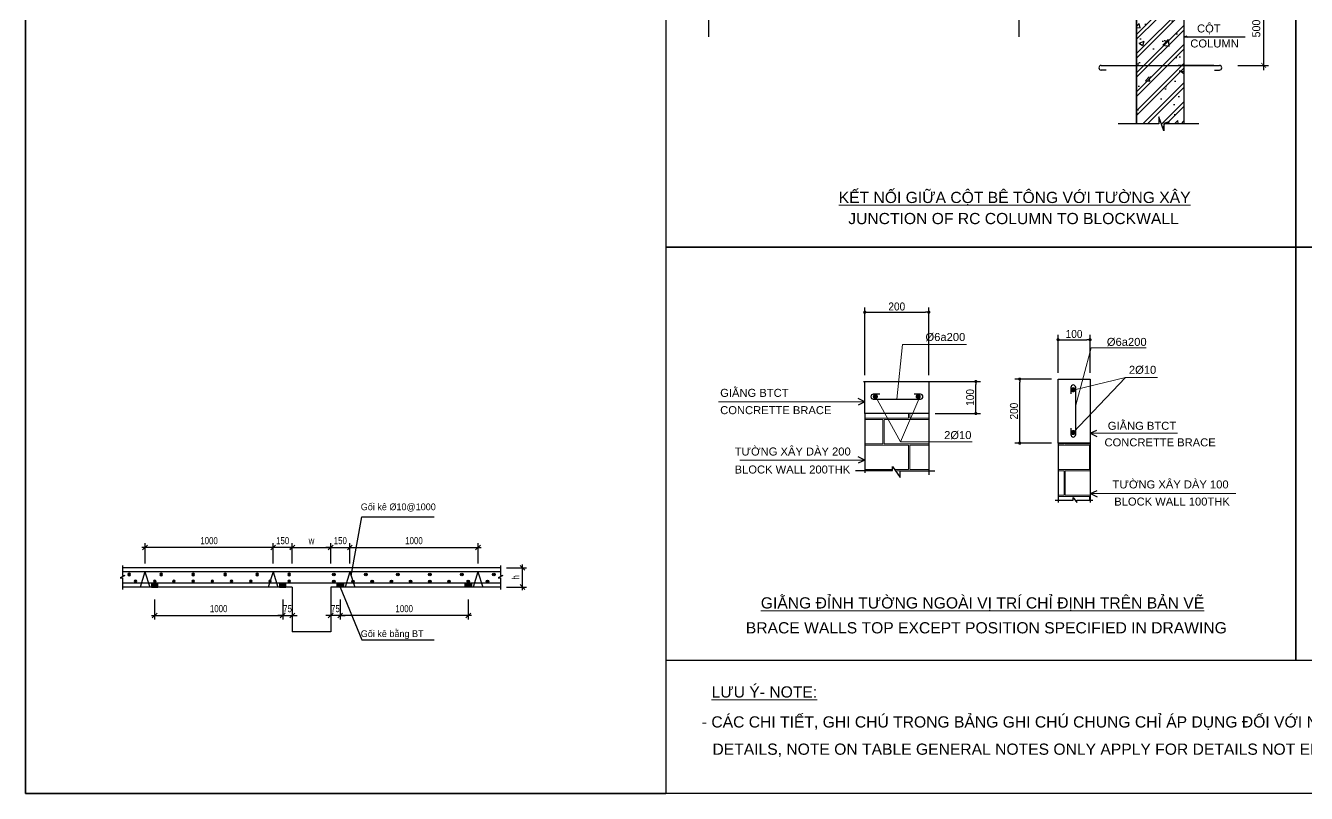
# Model space of a CAD drawing. Header units: millimetres. Extents: x -205508 to -110432, y 549193 to 571297.
# Drawn here: x -144986 to -134986, y 558563 to 564559 of the extents above; entities that cross this region are included whole.
import ezdxf
from ezdxf.enums import TextEntityAlignment as Align

# ---------------------------------------------------------------- set-up
doc = ezdxf.new("R2010")
doc.units = ezdxf.units.MM
doc.header["$LTSCALE"] = 25
doc.header["$MEASUREMENT"] = 0
doc.header["$PDSIZE"] = 50
doc.linetypes.add('AUDIT_I_131119094342-0', pattern=[0])
for name, color, linetype in [('2', 2, 'Continuous'), ('AC', 200, 'Continuous'), ('BAOTHAY', 4, 'Continuous'), ('dai', 3, 'AUDIT_I_131119094342-0'), ('dbao', 2, 'Continuous'), ('DIM', 2, 'Continuous'), ('HACTH', 8, 'Continuous'), ('kich thuoc', 251, 'Continuous'), ('MONG', 7, 'Continuous'), ('REBAR-SECTION', 4, 'Continuous'), ('S-COT DAI', 3, 'Continuous'), ('S-DUONG BAO', 7, 'Continuous'), ('thep', 4, 'Continuous')]:
    doc.layers.add(name, color=color, linetype=linetype)
for name, color, linetype, lineweight in [('DCE_MCZiCZac', 250, 'Continuous', 13), ('netmanh', 36, 'Continuous', 5), ('S-Text', 7, 'Continuous', 20)]:
    doc.layers.add(name, color=color, linetype=linetype, lineweight=lineweight)
doc.styles.add('AVO', font='')
doc.styles.add('Simplex- GCC', font='arial.ttf', dxfattribs={"width": 0.8})
doc.styles.add('VIETNAM1', font='arial.ttf')
doc.styles.add('VNI-AVO', font='', dxfattribs={"width": 0.8, "height": 0.8})
doc.styles.add('VNISIMPLEX', font='arial.ttf', dxfattribs={"width": 0.9})
doc.styles.get('AVO').set_extended_font_data('VNI-Avo')
doc.styles.get('VNI-AVO').set_extended_font_data('VNI-Avo')
doc.dimstyles.new('Copy of 100-20', dxfattribs={"dimscale": 100, "dimtxt": 2.5, "dimasz": 1, "dimexe": 1.5, "dimexo": 2, "dimgap": 0.5, "dimtad": 1, "dimdec": 0, "dimlfac": 0.2, "dimzin": 0, "dimdsep": 46, "dimtxsty": 'VNISIMPLEX', "dimblk1": 'DOT', "dimblk2": 'DOT', "dimsah": 1, "dimcen": 1, "dimdle": 300, "dimclrd": 2, "dimclre": 2, "dimclrt": 4, "dimadec": 0, "dimazin": 0, "dimtfac": 0.02, "dimtdec": 0, "dimtix": 1, "dimtmove": 2, "dimatfit": 3, "dimldrblk": 'OPEN30', "dimfxl": 1, "dimtvp": 4, "dimtolj": 1, "dimtzin": 0, "dimarcsym": 0})
doc.dimstyles.new('ISO-25', dxfattribs={"dimscale": 25, "dimtxt": 2.2, "dimasz": 1.5, "dimexe": 1.3, "dimexo": 1, "dimgap": 1, "dimtad": 1, "dimdec": 0, "dimtxsty": 'Simplex- GCC', "dimblk": 'OBLIQUE', "dimcen": 2.5, "dimdle": 1, "dimclrd": 8, "dimclre": 8, "dimclrt": 7, "dimadec": 0, "dimazin": 0, "dimtfac": 1, "dimtdec": 0, "dimtix": 1, "dimtmove": 0, "dimatfit": 3, "dimfxl": 5, "dimfxlon": 1, "dimarcsym": 0})

# ---------------------------------------------------------------- blocks, each defined once
blk = doc.blocks.new('THEP')
h = blk.add_hatch(color=1)
edge = h.paths.add_edge_path()
edge.add_ellipse((0, 0), major_axis=(-7.07, 7.07), ratio=1, start_angle=0, end_angle=360, ccw=False)
at = {"color": 4, "ltscale": 0.5, "extrusion": (0, 0, -1)}
blk.add_ellipse((0, 0), major_axis=(-7.07, 7.07), ratio=1, start_param=2.356194490192135, end_param=8.63937979737172, dxfattribs=at)
blk = doc.blocks.new('_Oblique')
at = {"color": 4, "linetype": 'ByBlock', "lineweight": -2}
blk.add_line((-0.5, -0.5), (0.5, 0.5), dxfattribs=at)
blk = doc.blocks.new('*D301')
at = {"layer": 'DCE_MCZiCZac', "color": 8, "lineweight": -2, "ltscale": 20, "transparency": 16777216}
for p, q in [((-142979, 560077), (-142979, 559920)), ((-142904, 560077), (-142904, 559920)), ((-142979, 559952), (-143016, 559952)), ((-142979, 559952), (-142904, 559952)), ((-142904, 559952), (-142867, 559952))]:
    blk.add_line(p, q, dxfattribs=at)
at = {"layer": 'Defpoints', "color": 0, "ltscale": 20, "transparency": 16777216}
for p in [(-142979, 560174), (-142904, 560174), (-142904, 559952)]:
    blk.add_point(p, dxfattribs=at)
at = {"layer": 'DCE_MCZiCZac', "color": 8, "lineweight": -2, "ltscale": 20, "transparency": 16777216, "xscale": 37.5, "yscale": 37.5, "zscale": 37.5}
blk.add_blockref('_Oblique', (-142979, 559952), dxfattribs=at)
at = {"layer": 'DCE_MCZiCZac', "color": 8, "lineweight": -2, "ltscale": 20, "transparency": 16777216, "xscale": 37.5, "yscale": 37.5, "zscale": 37.5, "rotation": 180}
blk.add_blockref('_Oblique', (-142904, 559952), dxfattribs=at)
at = {"layer": 'DCE_MCZiCZac', "color": 7, "ltscale": 20, "transparency": 16777216, "insert": (-142941, 560005), "char_height": 55, "attachment_point": 5, "style": 'Simplex- GCC'}
blk.add_mtext('75', dxfattribs=at)
blk = doc.blocks.new('*D302')
at = {"layer": 'DCE_MCZiCZac', "color": 8, "lineweight": -2, "ltscale": 20, "transparency": 16777216}
for p, q in [((-143979, 560077), (-143979, 559920)), ((-142979, 560077), (-142979, 559920)), ((-144004, 559952), (-142954, 559952))]:
    blk.add_line(p, q, dxfattribs=at)
at = {"layer": 'Defpoints', "color": 0, "ltscale": 20, "transparency": 16777216}
for p in [(-143979, 560174), (-142979, 560124), (-142979, 559952)]:
    blk.add_point(p, dxfattribs=at)
at = {"layer": 'DCE_MCZiCZac', "color": 8, "lineweight": -2, "ltscale": 20, "transparency": 16777216, "xscale": 37.5, "yscale": 37.5, "zscale": 37.5, "rotation": 180}
blk.add_blockref('_Oblique', (-143979, 559952), dxfattribs=at)
at = {"layer": 'DCE_MCZiCZac', "color": 8, "lineweight": -2, "ltscale": 20, "transparency": 16777216, "xscale": 37.5, "yscale": 37.5, "zscale": 37.5}
blk.add_blockref('_Oblique', (-142979, 559952), dxfattribs=at)
at = {"layer": 'DCE_MCZiCZac', "color": 7, "ltscale": 20, "transparency": 16777216, "insert": (-143479, 560005), "char_height": 55, "attachment_point": 5, "style": 'Simplex- GCC'}
blk.add_mtext('1000', dxfattribs=at)
blk = doc.blocks.new('*D303')
at = {"layer": 'DCE_MCZiCZac', "color": 8, "lineweight": -2, "ltscale": 20, "transparency": 16777216}
for p, q in [((-143054, 560358), (-143054, 560516)), ((-142904, 560358), (-142904, 560516)), ((-143054, 560483), (-143092, 560483)), ((-142904, 560483), (-143054, 560483)), ((-142904, 560483), (-142867, 560483))]:
    blk.add_line(p, q, dxfattribs=at)
at = {"layer": 'Defpoints', "color": 0, "ltscale": 20, "transparency": 16777216}
for p in [(-143054, 560483), (-143054, 560294), (-142904, 560174)]:
    blk.add_point(p, dxfattribs=at)
at = {"layer": 'DCE_MCZiCZac', "color": 8, "lineweight": -2, "ltscale": 20, "transparency": 16777216, "xscale": 37.5, "yscale": 37.5, "zscale": 37.5}
blk.add_blockref('_Oblique', (-143054, 560483), dxfattribs=at)
at = {"layer": 'DCE_MCZiCZac', "color": 8, "lineweight": -2, "ltscale": 20, "transparency": 16777216, "xscale": 37.5, "yscale": 37.5, "zscale": 37.5, "rotation": 180}
blk.add_blockref('_Oblique', (-142904, 560483), dxfattribs=at)
at = {"layer": 'DCE_MCZiCZac', "color": 7, "ltscale": 20, "transparency": 16777216, "insert": (-142979, 560536), "char_height": 55, "attachment_point": 5, "style": 'Simplex- GCC'}
blk.add_mtext('150', dxfattribs=at)
blk = doc.blocks.new('*D304')
at = {"layer": 'DCE_MCZiCZac', "color": 8, "lineweight": -2, "ltscale": 20, "transparency": 16777216}
for p, q in [((-144054, 560358), (-144054, 560516)), ((-143054, 560358), (-143054, 560516)), ((-143029, 560483), (-144079, 560483))]:
    blk.add_line(p, q, dxfattribs=at)
at = {"layer": 'Defpoints', "color": 0, "ltscale": 20, "transparency": 16777216}
for p in [(-144054, 560483), (-144054, 560294), (-143054, 560294)]:
    blk.add_point(p, dxfattribs=at)
at = {"layer": 'DCE_MCZiCZac', "color": 8, "lineweight": -2, "ltscale": 20, "transparency": 16777216, "xscale": 37.5, "yscale": 37.5, "zscale": 37.5, "rotation": 180}
blk.add_blockref('_Oblique', (-144054, 560483), dxfattribs=at)
at = {"layer": 'DCE_MCZiCZac', "color": 8, "lineweight": -2, "ltscale": 20, "transparency": 16777216, "xscale": 37.5, "yscale": 37.5, "zscale": 37.5}
blk.add_blockref('_Oblique', (-143054, 560483), dxfattribs=at)
at = {"layer": 'DCE_MCZiCZac', "color": 7, "ltscale": 20, "transparency": 16777216, "insert": (-143554, 560536), "char_height": 55, "attachment_point": 5, "style": 'Simplex- GCC'}
blk.add_mtext('1000', dxfattribs=at)
blk = doc.blocks.new('*D305')
at = {"layer": 'DCE_MCZiCZac', "color": 8, "lineweight": -2, "ltscale": 20, "transparency": 16777216}
for p, q in [((-142454, 560358), (-142454, 560516)), ((-141454, 560358), (-141454, 560516)), ((-142479, 560483), (-141429, 560483))]:
    blk.add_line(p, q, dxfattribs=at)
at = {"layer": 'Defpoints', "color": 0, "ltscale": 20, "transparency": 16777216}
for p in [(-141454, 560483), (-142454, 560294), (-141454, 560294)]:
    blk.add_point(p, dxfattribs=at)
at = {"layer": 'DCE_MCZiCZac', "color": 8, "lineweight": -2, "ltscale": 20, "transparency": 16777216, "xscale": 37.5, "yscale": 37.5, "zscale": 37.5, "rotation": 180}
blk.add_blockref('_Oblique', (-142454, 560483), dxfattribs=at)
at = {"layer": 'DCE_MCZiCZac', "color": 8, "lineweight": -2, "ltscale": 20, "transparency": 16777216, "xscale": 37.5, "yscale": 37.5, "zscale": 37.5}
blk.add_blockref('_Oblique', (-141454, 560483), dxfattribs=at)
at = {"layer": 'DCE_MCZiCZac', "color": 7, "ltscale": 20, "transparency": 16777216, "insert": (-141954, 560536), "char_height": 55, "attachment_point": 5, "style": 'Simplex- GCC'}
blk.add_mtext('1000', dxfattribs=at)
blk = doc.blocks.new('*D306')
at = {"layer": 'DCE_MCZiCZac', "color": 8, "lineweight": -2, "ltscale": 20, "transparency": 16777216}
for p, q in [((-142604, 560358), (-142604, 560516)), ((-142454, 560358), (-142454, 560516)), ((-142604, 560483), (-142642, 560483)), ((-142604, 560483), (-142454, 560483)), ((-142454, 560483), (-142417, 560483))]:
    blk.add_line(p, q, dxfattribs=at)
at = {"layer": 'Defpoints', "color": 0, "ltscale": 20, "transparency": 16777216}
for p in [(-142454, 560483), (-142454, 560294), (-142604, 560174)]:
    blk.add_point(p, dxfattribs=at)
at = {"layer": 'DCE_MCZiCZac', "color": 8, "lineweight": -2, "ltscale": 20, "transparency": 16777216, "xscale": 37.5, "yscale": 37.5, "zscale": 37.5}
blk.add_blockref('_Oblique', (-142604, 560483), dxfattribs=at)
at = {"layer": 'DCE_MCZiCZac', "color": 8, "lineweight": -2, "ltscale": 20, "transparency": 16777216, "xscale": 37.5, "yscale": 37.5, "zscale": 37.5, "rotation": 180}
blk.add_blockref('_Oblique', (-142454, 560483), dxfattribs=at)
at = {"layer": 'DCE_MCZiCZac', "color": 7, "ltscale": 20, "transparency": 16777216, "insert": (-142529, 560536), "char_height": 55, "attachment_point": 5, "style": 'Simplex- GCC'}
blk.add_mtext('150', dxfattribs=at)
blk = doc.blocks.new('*D307')
at = {"layer": 'DCE_MCZiCZac', "color": 8, "lineweight": -2, "ltscale": 20, "transparency": 16777216}
for p, q in [((-142904, 560391), (-142904, 560516)), ((-142604, 560391), (-142604, 560516)), ((-142929, 560483), (-142579, 560483))]:
    blk.add_line(p, q, dxfattribs=at)
at = {"layer": 'Defpoints', "color": 0, "ltscale": 20, "transparency": 16777216}
for p in [(-142604, 560483), (-142904, 560366), (-142604, 560366)]:
    blk.add_point(p, dxfattribs=at)
at = {"layer": 'DCE_MCZiCZac', "color": 8, "lineweight": -2, "ltscale": 20, "transparency": 16777216, "xscale": 37.5, "yscale": 37.5, "zscale": 37.5, "rotation": 180}
blk.add_blockref('_Oblique', (-142904, 560483), dxfattribs=at)
at = {"layer": 'DCE_MCZiCZac', "color": 8, "lineweight": -2, "ltscale": 20, "transparency": 16777216, "xscale": 37.5, "yscale": 37.5, "zscale": 37.5}
blk.add_blockref('_Oblique', (-142604, 560483), dxfattribs=at)
at = {"layer": 'DCE_MCZiCZac', "color": 7, "ltscale": 20, "transparency": 16777216, "insert": (-142754, 560536), "char_height": 55, "attachment_point": 5, "style": 'Simplex- GCC'}
blk.add_mtext('w', dxfattribs=at)
blk = doc.blocks.new('*D308')
at = {"layer": 'DCE_MCZiCZac', "color": 8, "lineweight": -2, "ltscale": 20, "transparency": 16777216}
for p, q in [((-142604, 560077), (-142604, 559920)), ((-142530, 560077), (-142530, 559920)), ((-142604, 559952), (-142642, 559952)), ((-142530, 559952), (-142604, 559952)), ((-142530, 559952), (-142492, 559952))]:
    blk.add_line(p, q, dxfattribs=at)
at = {"layer": 'Defpoints', "color": 0, "ltscale": 20, "transparency": 16777216}
for p in [(-142604, 560174), (-142530, 560174), (-142604, 559952)]:
    blk.add_point(p, dxfattribs=at)
at = {"layer": 'DCE_MCZiCZac', "color": 8, "lineweight": -2, "ltscale": 20, "transparency": 16777216, "xscale": 37.5, "yscale": 37.5, "zscale": 37.5}
blk.add_blockref('_Oblique', (-142604, 559952), dxfattribs=at)
at = {"layer": 'DCE_MCZiCZac', "color": 8, "lineweight": -2, "ltscale": 20, "transparency": 16777216, "xscale": 37.5, "yscale": 37.5, "zscale": 37.5, "rotation": 180}
blk.add_blockref('_Oblique', (-142530, 559952), dxfattribs=at)
at = {"layer": 'DCE_MCZiCZac', "color": 7, "ltscale": 20, "transparency": 16777216, "insert": (-142567, 560005), "char_height": 55, "attachment_point": 5, "style": 'Simplex- GCC'}
blk.add_mtext('75', dxfattribs=at)
blk = doc.blocks.new('*D309')
at = {"layer": 'DCE_MCZiCZac', "color": 8, "lineweight": -2, "ltscale": 20, "transparency": 16777216}
for p, q in [((-142530, 560077), (-142530, 559920)), ((-141530, 560077), (-141530, 559920)), ((-141505, 559952), (-142555, 559952))]:
    blk.add_line(p, q, dxfattribs=at)
at = {"layer": 'Defpoints', "color": 0, "ltscale": 20, "transparency": 16777216}
for p in [(-142530, 560124), (-141530, 560174), (-142530, 559952)]:
    blk.add_point(p, dxfattribs=at)
at = {"layer": 'DCE_MCZiCZac', "color": 8, "lineweight": -2, "ltscale": 20, "transparency": 16777216, "xscale": 37.5, "yscale": 37.5, "zscale": 37.5, "rotation": 180}
blk.add_blockref('_Oblique', (-142530, 559952), dxfattribs=at)
at = {"layer": 'DCE_MCZiCZac', "color": 8, "lineweight": -2, "ltscale": 20, "transparency": 16777216, "xscale": 37.5, "yscale": 37.5, "zscale": 37.5}
blk.add_blockref('_Oblique', (-141530, 559952), dxfattribs=at)
at = {"layer": 'DCE_MCZiCZac', "color": 7, "ltscale": 20, "transparency": 16777216, "insert": (-142030, 560005), "char_height": 55, "attachment_point": 5, "style": 'Simplex- GCC'}
blk.add_mtext('1000', dxfattribs=at)
blk = doc.blocks.new('*D310')
at = {"layer": 'DCE_MCZiCZac', "color": 8, "lineweight": -2, "ltscale": 20, "transparency": 16777216}
for p, q in [((-141232, 560324), (-141075, 560324)), ((-141107, 560149), (-141107, 560349)), ((-141232, 560174), (-141075, 560174))]:
    blk.add_line(p, q, dxfattribs=at)
at = {"layer": 'Defpoints', "color": 0, "ltscale": 20, "transparency": 16777216}
for p in [(-141278, 560324), (-141107, 560324), (-141278, 560174)]:
    blk.add_point(p, dxfattribs=at)
at = {"layer": 'DCE_MCZiCZac', "color": 8, "lineweight": -2, "ltscale": 20, "transparency": 16777216, "xscale": 37.5, "yscale": 37.5, "zscale": 37.5}
for p, rotation in [((-141107, 560324), 90), ((-141107, 560174), 270)]:
    blk.add_blockref('_Oblique', p, dxfattribs=dict(at, rotation=rotation))
at = {"layer": 'DCE_MCZiCZac', "color": 7, "ltscale": 20, "transparency": 16777216, "insert": (-141160, 560249), "char_height": 55, "attachment_point": 5, "rotation": 90, "style": 'Simplex- GCC'}
blk.add_mtext('h', dxfattribs=at)
blk = doc.blocks.new('_Dot')
at = {"color": 0, "linetype": 'ByBlock', "lineweight": -2}
blk.add_line((-0.5, 0), (-1, 0), dxfattribs=at)
at = {"color": 0, "linetype": 'ByBlock', "const_width": 0.5}
blk.add_lwpolyline([(-0.25, 0, 1), (0.25, 0, 1)], format="xyb", close=True, dxfattribs=at)
blk = doc.blocks.new('*D180')
at = {"layer": 'Defpoints', "color": 0, "transparency": 16777216}
for p in [(-131093, 476450), (-129895, 476450), (-129895, 474450)]:
    blk.add_point(p, dxfattribs=at)
at = {"layer": 'netmanh', "color": 2, "lineweight": -2, "transparency": 16777216}
for p, q in [((-130095, 476450), (-131243, 476450)), ((-131093, 474550), (-131093, 476350)), ((-130095, 474450), (-131243, 474450))]:
    blk.add_line(p, q, dxfattribs=at)
at = {"layer": 'netmanh', "color": 2, "lineweight": -2, "transparency": 16777216, "xscale": 100, "yscale": 100, "zscale": 100}
for p, rotation in [((-131093, 476450), 90), ((-131093, 474450), 270)]:
    blk.add_blockref('_Dot', p, dxfattribs=dict(at, rotation=rotation))
at = {"layer": 'netmanh', "color": 4, "transparency": 16777216, "insert": (-131271, 475450), "char_height": 250, "attachment_point": 5, "rotation": 90, "style": 'VNISIMPLEX'}
blk.add_mtext('\\A1;200', dxfattribs=at)
blk = doc.blocks.new('_Open30')
at = {"color": 0, "linetype": 'ByBlock', "lineweight": -2}
for p, q in [((-1, 0.27), (0, 0)), ((0, 0), (-1, -0.27)), ((0, 0), (-1, 0))]:
    blk.add_line(p, q, dxfattribs=at)
blk = doc.blocks.new('*D181')
at = {"layer": 'Defpoints', "color": 0, "transparency": 16777216}
for p in [(-133932, 478539), (-135932, 476377), (-133932, 476377)]:
    blk.add_point(p, dxfattribs=at)
at = {"layer": 'netmanh', "color": 2, "lineweight": -2, "transparency": 16777216}
for p, q in [((-135932, 476577), (-135932, 478689)), ((-135832, 478539), (-134032, 478539)), ((-133932, 476577), (-133932, 478689))]:
    blk.add_line(p, q, dxfattribs=at)
at = {"layer": 'netmanh', "color": 2, "lineweight": -2, "transparency": 16777216, "xscale": 100, "yscale": 100, "zscale": 100, "rotation": 180}
blk.add_blockref('_Dot', (-135932, 478539), dxfattribs=at)
at = {"layer": 'netmanh', "color": 2, "lineweight": -2, "transparency": 16777216, "xscale": 100, "yscale": 100, "zscale": 100}
blk.add_blockref('_Dot', (-133932, 478539), dxfattribs=at)
at = {"layer": 'netmanh', "color": 4, "transparency": 16777216, "insert": (-134932, 478717), "char_height": 250, "attachment_point": 5, "style": 'VNISIMPLEX'}
blk.add_mtext('\\A1;200', dxfattribs=at)
blk = doc.blocks.new('*D182')
at = {"layer": 'Defpoints', "color": 0, "transparency": 16777216}
for p in [(-136172, 476377), (-132463, 476377), (-133932, 475377)]:
    blk.add_point(p, dxfattribs=at)
at = {"layer": 'netmanh', "color": 2, "lineweight": -2, "transparency": 16777216}
for p, q in [((-135972, 476377), (-132313, 476377)), ((-132463, 475477), (-132463, 476277)), ((-133732, 475377), (-132313, 475377))]:
    blk.add_line(p, q, dxfattribs=at)
at = {"layer": 'netmanh', "color": 2, "lineweight": -2, "transparency": 16777216, "xscale": 100, "yscale": 100, "zscale": 100}
for p, rotation in [((-132463, 476377), 90), ((-132463, 475377), 270)]:
    blk.add_blockref('_Dot', p, dxfattribs=dict(at, rotation=rotation))
at = {"layer": 'netmanh', "color": 4, "transparency": 16777216, "insert": (-132641, 475877), "char_height": 250, "attachment_point": 5, "rotation": 90, "style": 'VNISIMPLEX'}
blk.add_mtext('\\A1;100', dxfattribs=at)
blk = doc.blocks.new('*D183')
at = {"layer": 'Defpoints', "color": 0, "transparency": 16777216}
for p in [(-128895, 477681), (-129895, 476450), (-128895, 476450)]:
    blk.add_point(p, dxfattribs=at)
at = {"layer": 'netmanh', "color": 2, "lineweight": -2, "transparency": 16777216}
for p, q in [((-129895, 476650), (-129895, 477831)), ((-129795, 477681), (-128995, 477681)), ((-128895, 476650), (-128895, 477831))]:
    blk.add_line(p, q, dxfattribs=at)
at = {"layer": 'netmanh', "color": 2, "lineweight": -2, "transparency": 16777216, "xscale": 100, "yscale": 100, "zscale": 100, "rotation": 180}
blk.add_blockref('_Dot', (-129895, 477681), dxfattribs=at)
at = {"layer": 'netmanh', "color": 2, "lineweight": -2, "transparency": 16777216, "xscale": 100, "yscale": 100, "zscale": 100}
blk.add_blockref('_Dot', (-128895, 477681), dxfattribs=at)
at = {"layer": 'netmanh', "color": 4, "transparency": 16777216, "insert": (-129395, 477859), "char_height": 250, "attachment_point": 5, "style": 'VNISIMPLEX'}
blk.add_mtext('\\A1;100', dxfattribs=at)
blk = doc.blocks.new('_ArchTick')
at = {"color": 0, "linetype": 'ByBlock', "const_width": 0.15}
blk.add_lwpolyline([(-0.5, -0.5), (0.5, 0.5)], dxfattribs=at)
blk = doc.blocks.new('TX')
at = {"layer": 'HACTH'}
h = blk.add_hatch(dxfattribs=at)
h.set_pattern_fill('PHONG', color=256, scale=222, style=0, pattern_type=2)
h.set_pattern_definition([(50, (59004.6, -1230032.2), (1592.3176, -139.3097), [166.5, -1831.5]), (355, (59004.6, -1230032.2), (-308.028, 1669.8665), [133.2, -1465.2]), (100.4514, (59137.3, -1230043.8), (1284.2908, 1530.5558), [141.5032, -1556.5355]), (46.1842, (59004.6, -1229588.2), (2369.275, -367.4522), [249.75, -2747.25]), (96.6356, (59202, -1229618.9), (2074.951, 2162.5417), [212.255, -2334.803]), (351.1842, (59004.6, -1229588.2), (2074.9495, 2162.5433), [199.8, -2197.8]), (21, (59226.6, -1229699.2), (1325.1337, -893.814), [166.5, -1831.5]), (326, (59226.6, -1229699.2), (540.16, 1609.833), [133.2, -1465.2]), (71.4514, (59337, -1229773.7), (1865.2942, 716.0177), [141.5032, -1556.5355]), (37.5, (59004.64, -1230032.24), (26.99488, 739.02436), [0, -1447.44, 0, -1487.4, 0, -1470.75]), (7.5, (59004.6, -1230032.2), (584.01437, 875.594), [0, -848.04, 0, -1414.14, 0, -560.55]), (327.5, (58509.6, -1230032.24), (1185.0858, -50.07182), [0, -555, 0, -1731.6, 0, -2297.7]), (317.5, (58287.6, -1230032.2), (1294.6733, 222.2331), [0, -721.5, 0, -1149.96, 0, -1631.7]), (45, (59004.64, -1230032.24), (-298.25764, 298.25764), []), (45, (59004.64, -1229887.94), (-298.25764, 298.25764), [])])
h.paths.add_polyline_path([(16176.3, -1991.4), (15547, -1991.4), (15547, -2214.7), (15394.8, -1772.3), (15394.8, -1991.4), (14699.5, -1991.4), (14699.5, -9051.2), (15394.8, -9051.2), (15394.8, -8832.1), (15547, -9274.5), (15547, -9051.2), (16176.3, -9051.2)])
at = {"layer": 'netmanh'}
h = blk.add_hatch(dxfattribs=at)
h.set_pattern_fill('AR-B816C', color=256, scale=100, style=0)
h.set_pattern_definition([(0, (-1119530.9, -126870.9), (800, 800), [1562.5, -37.5]), (0, (-1120330.9, -126833.4), (800, 800), [1562.5, -37.5]), (90, (-1119530.9, -126870.9), (-800, 800), [-837.5, 762.5]), (90, (-1119568.4, -126870.9), (-800, 800), [-837.5, 762.5])])
h.paths.add_polyline_path([(6747.1, -18989.7), (6616.7, -18101.6), (6207.8, -18101.6), (6207.8, -19879), (7078.6, -19879), (7078.6, -19759), (7318.6, -20099), (7318.6, -19899), (8207.8, -19899), (8207.8, -18989.7)])
h.paths.add_polyline_path([(6616.7, -18101.6), (6747.1, -18989.7), (8056.1, -18989.7), (7946.5, -18101.6)], flags=17)
h.paths.add_polyline_path([(8207.8, -18101.6), (7946.5, -18101.6), (8056.1, -18989.7), (8207.8, -18989.7)])
h = blk.add_hatch(dxfattribs=at)
h.set_pattern_fill('AR-B816C', color=256, scale=100, style=0)
h.set_pattern_definition([(0, (-1121876.75, -126870.9), (800, 800), [1562.5, -37.5]), (0, (-1122676.75, -126833.4), (800, 800), [1562.5, -37.5]), (90, (-1121876.75, -126870.9), (-800, 800), [-837.5, 762.5]), (90, (-1121914.25, -126870.9), (-800, 800), [-837.5, 762.5])])
h.paths.add_polyline_path([(12244.5, -20807.2), (12712.7, -20807.2), (12712.7, -20727.2), (12832.7, -20887.2), (12832.7, -20807.2), (13244.5, -20807.2), (13244.5, -19028.7), (12244.5, -19028.7)])
at = {"layer": 'BAOTHAY'}
for p, q in [((6207.8, -17739), (5998.6, -17639)), ((6207.8, -17739), (5998.6, -17839)), ((13244.5, -18721.7), (13453.7, -18621.7)), ((13244.5, -18721.7), (13453.7, -18821.7))]:
    blk.add_line(p, q, dxfattribs=at)
at = {"layer": 'dai'}
for points in [[(6675.6, -17502.7), (6473.4, -17502.7, 0.4142136), (6398.4, -17577.7), (6398.4, -17577.7, 0.4142136), (6473.4, -17652.7), (7948.9, -17652.7, 0.4142136), (8023.9, -17577.7, 0.4142136), (7948.9, -17502.7), (7746.8, -17502.7)], [(12645.6, -18560.8), (12645.6, -18763, 0.4142136), (12720.6, -18838), (12720.6, -18838, 0.4142136), (12795.6, -18763), (12795.6, -17287.5, 0.4142136), (12720.6, -17212.5, 0.4142136), (12645.6, -17287.5), (12645.6, -17489.7)]]:
    blk.add_lwpolyline(points, format="xyb", dxfattribs=at)
at = {"layer": 'DIM'}
for p, q in [((18664.2, -4774.6), (18664.2, -7379.3)), ((17864.2, -7229.3), (18814.2, -7229.3))]:
    blk.add_line(p, q, dxfattribs=at)
at = {"layer": 'MONG'}
for points in [[(0, -12903.7), (19675.8, -12903.7), (19675.8, 0), (0, 0)], [(19675.8, -12903.7), (37131.8, -12903.7), (37131.8, 0), (19675.8, 0)], [(0, -25807.3), (19675.8, -25807.3), (19675.8, -12903.7), (0, -12903.7)], [(19675.8, -25807.3), (37131.8, -25807.3), (37131.8, -12903.7), (19675.8, -12903.7)]]:
    blk.add_lwpolyline(points, close=True, dxfattribs=at)
at = {"layer": 'netmanh'}
for p, q in [((12716.2, -18697.4), (14352.7, -16978.1)), ((14352.7, -16978.1), (12756.2, -17360)), ((14352.7, -16978.1), (15352.4, -16978.1)), ((1644.3, -17739), (6207.8, -17739)), ((7892, -17660), (7322.7, -18989.7)), ((15977.5, -18721.7), (13244.5, -18721.7)), ((2306.6, -19559), (6207.8, -19559)), ((17799.8, -20607.2), (13252.7, -20607.2))]:
    blk.add_line(p, q, dxfattribs=at)
for points in [[(7211.2, -17652.7), (7388.1, -15948.3), (9384.1, -15948.3)], [(12795.6, -17847.2), (13282.3, -16056.5), (14995.3, -16056.5)], [(6539, -17573.3), (7322.7, -18989.7), (9565.2, -18989.7)]]:
    blk.add_lwpolyline(points, dxfattribs=at)
at = {"layer": 'REBAR-SECTION', "const_width": 80}
for points in [[(6579, -17573.3, 1), (6499, -17573.3, 1)], [(7836.5, -17573.3, -1), (7916.5, -17573.3, -1)], [(12716.2, -17400, -1), (12716.2, -17320, -1)], [(12716.2, -18657.4, 1), (12716.2, -18737.4, 1)]]:
    blk.add_lwpolyline(points, format="xyb", close=True, dxfattribs=at)
at = {"layer": 'S-COT DAI', "color": 6, "lineweight": 25}
for p, q in [((13591.9, -7229.3), (17284, -7229.3)), ((13749.5, -7375.5), (13591.9, -7375.5)), ((17106, -7229.3), (15998.4, -7229.3)), ((17126.4, -7375.5), (17284, -7375.5))]:
    blk.add_line(p, q, dxfattribs=at)
for centre, start, end in [((13591.9, -7302.4), 90, 270), ((17284, -7302.4), 270, 90)]:
    blk.add_arc(centre, 73.1, start, end, dxfattribs=at)
at = {"layer": 'S-DUONG BAO'}
for p, q in [((14699.5, -1991.4), (14699.5, -9051.2)), ((16176.3, -1991.4), (16176.3, -9051.2)), ((6207.8, -18101.6), (6207.8, -19959)), ((8207.8, -18101.6), (8207.8, -20019)), ((12244.5, -19028.7), (12244.5, -20886.1)), ((13244.5, -19028.7), (13244.5, -20886.1)), ((6207.8, -19559), (5998.6, -19459)), ((6207.8, -19559), (5998.6, -19659)), ((5918.6, -19879), (7078.6, -19879)), ((7078.6, -19759), (7318.6, -20099)), ((7078.6, -19879), (7078.6, -19759)), ((7318.6, -19899), (8398.6, -19899)), ((7318.6, -20099), (7318.6, -19899)), ((13256.7, -20605.3), (13465.9, -20505.3)), ((13256.7, -20605.3), (13465.9, -20705.3))]:
    blk.add_line(p, q, dxfattribs=at)
for points in [[(14699.5, -9051.2), (14699.5, -1991.4)], [(16176.3, -1991.4), (16176.3, -9051.2)], [(1322.9, -3811.7), (1322.9, -4910.2), (1546.2, -4910.2), (1103.8, -5062.4), (1322.9, -5062.4), (1322.9, -6332.2)], [(11021.8, -3811.7), (11021.8, -4910.2), (11245.1, -4910.2), (10802.7, -5062.4), (11021.8, -5062.4), (11021.8, -6332.2)], [(16645.5, -9051.2), (15547, -9051.2), (15547, -9274.5), (15394.8, -8832.1), (15394.8, -9051.2), (14125.1, -9051.2)], [(12152.7, -20807.2), (12712.7, -20807.2), (12712.7, -20727.2), (12832.7, -20887.2), (12832.7, -20807.2), (13332.7, -20807.2)]]:
    blk.add_lwpolyline(points, dxfattribs=at)
for points in [[(8207.8, -18101.6), (6207.8, -18101.6), (6207.8, -17101.6), (8207.8, -17101.6)], [(13244.5, -17028.7), (13244.5, -19028.7), (12244.5, -19028.7), (12244.5, -17028.7)]]:
    blk.add_lwpolyline(points, close=True, dxfattribs=at)
at = {"layer": 'netmanh', "xscale": 150, "yscale": 150, "zscale": 150, "rotation": 270}
blk.add_blockref('_ArchTick', (18664.2, -7229.3), dxfattribs=at)
at = {"layer": 'S-Text', "style": 'VIETNAM1'}
for s, p in [('CỘT', (16584.8, -6274.6)), ('COLUMN', (16374.8, -6743))]:
    blk.add_text(s, height=250, dxfattribs=at).set_placement(p, align=Align.BOTTOM_LEFT)
blk.add_text('%%UKẾT NỐI GIỮA CỘT BÊ TÔNG VỚI TƯỜNG XÂY', height=350, dxfattribs=at).set_placement((10888.9, -11632.6), align=Align.BOTTOM_CENTER)
for s, height, p in [('JUNCTION OF RC COLUMN TO BLOCKWALL', 350, (5692.2, -12187.3)), ('%%C6a200', 250, (8104.2, -15838.2)), ('%%C6a200', 250, (13768, -15991.1)), ('2%%C10', 250, (14457.3, -16863)), ('GIẰNG BTCT ', 250, (1692.7, -17583.5)), ('CONCRETTE BRACE', 250, (1692.7, -18123.5)), ('GIẰNG BTCT ', 250, (13797.3, -18611.7)), ('2%%C10', 250, (8685.4, -18901.9)), ('TƯỜNG XÂY DÀY 200', 250, (2143.6, -19415.4)), ('CONCRETTE BRACE', 250, (13694.7, -19129.7)), ('BLOCK WALL 200THK', 250, (2143.6, -19977.4)), ('TƯỜNG XÂY DÀY 100', 250, (13946.2, -20443.5)), ('BLOCK WALL 100THK', 250, (13998.7, -20979.7)), ('%%ULƯU Ý- NOTE:', 350, (1424.5, -26976.6)), ('- CÁC CHI TIẾT, GHI CHÚ TRONG BẢNG GHI CHÚ CHUNG CHỈ ÁP DỤNG ĐỐI VỚI NHỮNG CHI TIẾT CHƯA THỂ HIỆN ĐẦY ĐỦ TRÊN BẢN VẼ', 350, (1118.3, -27912.8)), (' DETAILS, NOTE ON TABLE GENERAL NOTES ONLY APPLY FOR DETAILS NOT ENOUGH  IN THE DRAWING', 350, (1314.2, -28764.1))]:
    blk.add_text(s, height=height, dxfattribs=at).set_placement(p)
for s, p in [('%%UGIẰNG ĐỈNH TƯỜNG NGOÀI VỊ TRÍ CHỈ ĐỊNH TRÊN BẢN VẼ', (9885.1, -24019.7)), ('BRACE WALLS TOP EXCEPT POSITION SPECIFIED IN DRAWING', (10004.9, -24797.5))]:
    blk.add_text(s, height=350, dxfattribs=at).set_placement(p, align=Align.MIDDLE_CENTER)
at = {"layer": 'S-Text', "insert": (18436.5, -6077), "char_height": 250, "attachment_point": 5, "rotation": 90, "style": 'AVO'}
blk.add_mtext('\\A1;500', dxfattribs=at)
at = {"layer": 'netmanh'}
for base, p1, p2, text, picture, middle in [((8207.8, -14939), (6207.8, -17101.6), (8207.8, -17101.6), '200', '*D181', (7207.8, -14761.4)), ((13244.5, -15797.4), (12244.5, -17028.7), (13244.5, -17028.7), '100', '*D183', (12744.5, -15619.8))]:
    dim = blk.add_linear_dim(base=base, p1=p1, p2=p2, text=text, dimstyle='Copy of 100-20', dxfattribs=at)
    dim.commit()
    dim.dimension.update_dxf_attribs({"geometry": picture, "text_midpoint": middle, "insert": (142139.7, -493478.4)})
for base, p1, p2, text, picture, middle in [((9676.6, -17101.6), (8207.8, -18101.6), (5967.8, -17101.6), '100', '*D182', (9499, -17601.6)), ((11046.6, -17028.7), (12244.5, -19028.7), (12244.5, -17028.7), '200', '*D180', (10869, -18028.7))]:
    dim = blk.add_linear_dim(base=base, p1=p1, p2=p2, angle=90, text=text, dimstyle='Copy of 100-20', dxfattribs=at)
    dim.commit()
    dim.dimension.update_dxf_attribs({"geometry": picture, "text_midpoint": middle, "insert": (142139.7, -493478.4)})
blk.add_leader([(16176.3, -6331.2), (18087.3, -6331.2)], dimstyle='Copy of 100-20', dxfattribs=at)

msp = doc.modelspace()

# ---------------------------------------------------------------- hatches: boundary and pattern name
at = {"layer": 'AC', "ltscale": 20}
for points in [[(-144003.7, 560173.6), (-143953.7, 560173.6), (-143953.7, 560203.6), (-144003.7, 560203.6)], [(-143003.7, 560173.6), (-142953.7, 560173.6), (-142953.7, 560203.6), (-143003.7, 560203.6)], [(-142504.7, 560173.6), (-142554.7, 560173.6), (-142554.7, 560203.6), (-142504.7, 560203.6)], [(-141504.7, 560173.6), (-141554.7, 560173.6), (-141554.7, 560203.6), (-141504.7, 560203.6)]]:
    msp.add_hatch(color=1, dxfattribs=at).paths.add_polyline_path(points)

# ---------------------------------------------------------------- linework, layer by layer
at = {"layer": 'AC', "color": 4, "ltscale": 20}
for p, q in [((-139986.2, 570555.2), (-139986.2, 561049.9)), ((-144054.2, 560293.6), (-144091.8, 560173.6)), ((-144054.2, 560293.6), (-144016.5, 560173.6)), ((-143054.2, 560293.6), (-143091.8, 560173.6)), ((-143054.2, 560293.6), (-143016.5, 560173.6)), ((-142454.2, 560293.6), (-142491.8, 560173.6)), ((-142454.2, 560293.6), (-142416.5, 560173.6)), ((-141454.2, 560293.6), (-141491.8, 560173.6)), ((-141454.2, 560293.6), (-141416.5, 560173.6))]:
    msp.add_line(p, q, dxfattribs=at)
for points in [[(-129986.2, 570555.2), (-144986.2, 570555.2), (-144986.2, 558562.6), (-139986.2, 558562.6)], [(-139986.2, 559603.3), (-139986.2, 558562.6)]]:
    msp.add_lwpolyline(points, dxfattribs=at)
msp.add_lwpolyline([(-144986.2, 570555.2), (-129986.2, 570555.2), (-129986.2, 558562.6), (-144986.2, 558562.6)], close=True, dxfattribs=at)
at = {"layer": 'AC', "color": 1, "ltscale": 20}
for points in [[(-144003.7, 560173.6), (-143953.7, 560173.6), (-143953.7, 560203.6), (-144003.7, 560203.6)], [(-143003.7, 560173.6), (-142953.7, 560173.6), (-142953.7, 560203.6), (-143003.7, 560203.6)], [(-142504.7, 560173.6), (-142554.7, 560173.6), (-142554.7, 560203.6), (-142504.7, 560203.6)], [(-141504.7, 560173.6), (-141554.7, 560173.6), (-141554.7, 560203.6), (-141504.7, 560203.6)]]:
    msp.add_lwpolyline(points, close=True, dxfattribs=at)
at = {"layer": 'dbao', "ltscale": 20}
for p, q in [((-141278.3, 560323.6), (-144230.1, 560323.6)), ((-142904.2, 560173.6), (-144230.1, 560173.6)), ((-142904.2, 560173.6), (-142904.2, 559823.6)), ((-142604.2, 560173.6), (-142604.2, 559823.6)), ((-141278.3, 560173.6), (-142604.2, 560173.6)), ((-142604.2, 559823.6), (-142904.2, 559823.6))]:
    msp.add_line(p, q, dxfattribs=at)
at = {"layer": 'kich thuoc'}
for points in [[(-144230.1, 560342.3), (-144230.1, 560263.6), (-144211.3, 560263.6), (-144248.8, 560244.8), (-144230.1, 560244.8), (-144230.1, 560154.8)], [(-141278.3, 560342.3), (-141278.3, 560263.6), (-141259.5, 560263.6), (-141297, 560244.8), (-141278.3, 560244.8), (-141278.3, 560154.8)]]:
    msp.add_lwpolyline(points, dxfattribs=at)
at = {"layer": 'thep', "ltscale": 20}
for p, q in [((-141278.3, 560293.6), (-144230.1, 560293.6)), ((-141278.3, 560203.6), (-144230.1, 560203.6))]:
    msp.add_line(p, q, dxfattribs=at)

# ---------------------------------------------------------------- block references
at = {"layer": '2', "xscale": 0.25, "yscale": 0.25, "zscale": 0.25}
msp.add_blockref('TX', (-139986.2, 566055.2), dxfattribs=at)
at = {"layer": 'dbao', "ltscale": 20}
for p in [(-144178.1, 560272.1), (-144128.1, 560218.6), (-143978.1, 560218.6), (-143928.1, 560272.1), (-143828.1, 560218.6), (-143678.1, 560272.1), (-143678.1, 560218.6), (-143528.1, 560218.6), (-143428.1, 560272.1), (-143378.1, 560218.6), (-143228.1, 560218.6), (-143178.1, 560272.1), (-143078.1, 560218.6), (-142928.1, 560272.1), (-142928.1, 560218.6), (-142928.1, 560218.6)]:
    msp.add_blockref('THEP', p, dxfattribs=at)
at = {"layer": 'dbao', "ltscale": 20, "xscale": -1}
for p in [(-142580.2, 560272.1), (-142580.2, 560218.6), (-142430.2, 560218.6), (-142330.2, 560272.1), (-142280.2, 560218.6), (-142130.2, 560218.6), (-142080.2, 560272.1), (-141980.2, 560218.6), (-141830.2, 560272.1), (-141830.2, 560218.6), (-141680.2, 560218.6), (-141580.2, 560272.1), (-141530.2, 560218.6), (-141380.2, 560218.6), (-141330.2, 560272.1)]:
    msp.add_blockref('THEP', p, dxfattribs=at)

# ---------------------------------------------------------------- texts
at = {"color": 4, "linetype": 'Continuous', "style": 'VNI-AVO'}
for s, p in [('Goái keâ Þ10@1000', (-142369.4, 560774.1)), ('Goái keâ baèng BT', (-142369.4, 559783.4))]:
    msp.add_text(s, height=52.788, dxfattribs=at).set_placement(p)

# ---------------------------------------------------------------- dimensions: what is measured, and where the dimension line sits
at = {"layer": 'DCE_MCZiCZac', "ltscale": 20}
dim = msp.add_linear_dim(base=(-144054.2, 560483.2), p1=(-143054.2, 560293.6), p2=(-144054.2, 560293.6), dimstyle='ISO-25', override={"dimtmove": 1}, dxfattribs=at)
dim.commit()
dim.dimension.update_dxf_attribs({"geometry": '*D304', "text_midpoint": (-143554.2, 560535.7)})
for base, p1, p2, picture, middle in [((-143054.2, 560483.2), (-142904.2, 560173.6), (-143054.2, 560293.6), '*D303', (-142979.2, 560535.7)), ((-142978.7, 559952.2), (-143978.7, 560173.6), (-142978.7, 560123.6), '*D302', (-143478.7, 560004.7)), ((-142904.1743, 559952.1579), (-142978.6804, 560173.5632), (-142904.1743, 560173.5632), '*D301', (-142941.4273, 560004.6579))]:
    dim = msp.add_linear_dim(base=base, p1=p1, p2=p2, dimstyle='ISO-25', dxfattribs=at)
    dim.commit()
    dim.dimension.update_dxf_attribs({"geometry": picture, "text_midpoint": middle})
dim = msp.add_linear_dim(base=(-142604.2, 560483.2), p1=(-142904.2, 560365.9), p2=(-142604.2, 560365.9), text='w', dimstyle='ISO-25', dxfattribs=at)
dim.commit()
dim.dimension.update_dxf_attribs({"geometry": '*D307', "text_midpoint": (-142754.2, 560535.7)})
for base, p1, p2, picture, middle in [((-142454.2, 560483.2), (-142604.2, 560173.6), (-142454.2, 560293.6), '*D306', (-142529.2, 560535.7)), ((-142604.1743, 559952.1579), (-142529.6683, 560173.5632), (-142604.1743, 560173.5632), '*D308', (-142566.9213, 560004.6579)), ((-142529.7, 559952.2), (-141529.7, 560173.6), (-142529.7, 560123.6), '*D309', (-142029.7, 560004.7))]:
    dim = msp.add_linear_dim(base=base, p1=p1, p2=p2, angle=180, dimstyle='ISO-25', dxfattribs=at)
    dim.commit()
    dim.dimension.update_dxf_attribs({"geometry": picture, "text_midpoint": middle})
dim = msp.add_linear_dim(base=(-141454.2, 560483.2), p1=(-142454.2, 560293.6), p2=(-141454.2, 560293.6), angle=180, dimstyle='ISO-25', override={"dimtmove": 1}, dxfattribs=at)
dim.commit()
dim.dimension.update_dxf_attribs({"geometry": '*D305', "text_midpoint": (-141954.2, 560535.7)})
dim = msp.add_linear_dim(base=(-141107.1, 560323.6), p1=(-141278.3, 560173.6), p2=(-141278.3, 560323.6), angle=90, text='h', dimstyle='ISO-25', dxfattribs=at)
dim.commit()
dim.dimension.update_dxf_attribs({"geometry": '*D310', "text_midpoint": (-141159.6, 560248.6)})

# ---------------------------------------------------------------- leaders
at = {"layer": 'AC', "color": 4, "ltscale": 20}
for points in [[(-142444.1, 560261.4), (-142360.2, 560721.2), (-141796.8, 560721.2)], [(-142529.7, 560173.6), (-142360.2, 559762.2), (-141796.8, 559762.2)]]:
    msp.add_leader(points, dimstyle='ISO-25', override={"dimgap": 1, "dimtad": 0}, dxfattribs=at)

doc.saveas('drawing.dxf')
